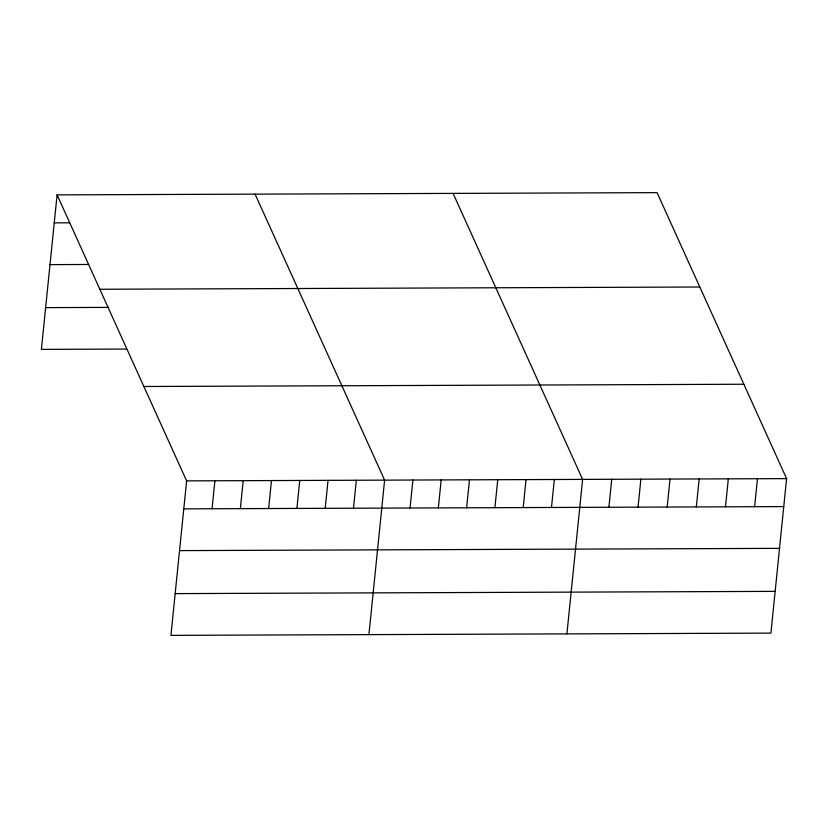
<?xml version="1.0" encoding="UTF-8"?>
<svg xmlns="http://www.w3.org/2000/svg" width="828" height="828" viewBox="0 0 828 828"><rect width="100%" height="100%" fill="white"/><g stroke="black" fill="none" stroke-linecap="round" stroke-linejoin="round"><path stroke-width="1.24" d="M57.091 194.88L186.621 480.882L170.93 635.366L770.909 633.12L786.6 478.625L657.07 192.634L57.091 194.88L41.4 349.375L126.249 349.054M212.061 508.754L214.907 480.768M240.348 508.64L243.194 480.664M268.634 508.537L271.481 480.561M296.921 508.433L299.757 480.447M325.207 508.33L328.043 480.344M353.484 508.216L356.33 480.24M368.926 634.621L384.616 480.136L255.086 194.145M410.057 508.009L412.903 480.023M438.343 507.906L441.179 479.919M466.63 507.792L469.466 479.816M494.906 507.688L497.752 479.712M523.192 507.585L526.039 479.598M551.479 507.481L554.325 479.495M566.911 633.886L582.612 479.391L453.082 193.4M608.911 507.264L611.747 479.277M638.046 507.15L640.893 479.174M667.192 507.046L670.028 479.06M696.327 506.933L699.174 478.957M725.473 506.829L728.319 478.843M754.618 506.715L757.454 478.739M54.255 222.867L69.676 222.804M50.011 264.618L88.575 264.474M99.836 289.262L699.815 287.005M45.643 307.623L108.634 307.395M143.875 386.5L743.855 384.244M186.621 480.882L786.6 478.625M183.775 508.858L783.754 506.601M179.541 550.61L779.521 548.353M175.174 593.614L775.153 591.368"/></g></svg>
